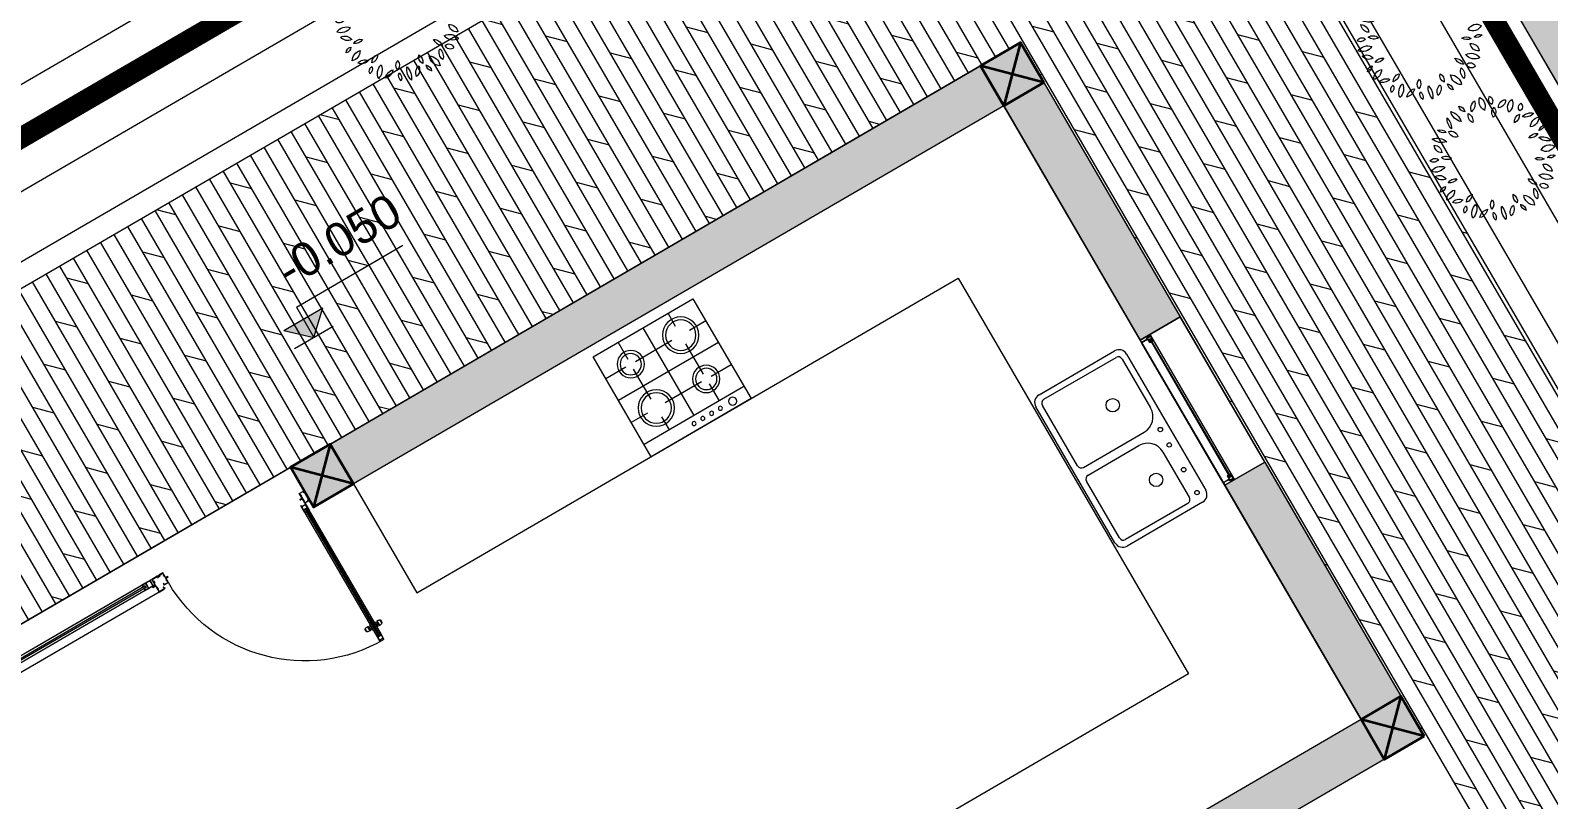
# Model space of a CAD drawing. Header units: millimetres. Extents: x 567980 to 569372, y 2065777 to 2066674.
# Drawn here: x 568724.86 to 568732.08, y 2066195.74 to 2066199.41 of the extents above; entities that cross this region are included whole.
import ezdxf
from ezdxf.enums import TextEntityAlignment as Align

# ---------------------------------------------------------------- set-up
doc = ezdxf.new("R2010")
doc.units = ezdxf.units.MM
doc.linetypes.add('CENTER', pattern=[3, 1.5, -0.5, 0.5, -0.5])
doc.linetypes.add('HIDDEN', pattern=[0.75, 0.5, -0.25])
for name, color, linetype, lineweight in [('A-COT VACH', 2, 'Continuous', 35), ('A-HATCH', 251, 'Continuous', 5), ('A-KY HIEU', 34, 'Continuous', 20), ('A-NET THAY', 125, 'Continuous', 18), ('A-TEXT', 7, 'Continuous', 18), ('boDnv', 54, 'Continuous', 25), ('E- RANH GIOI', 1, 'CENTER', 13), ('E- THAY', 9, 'Continuous', 20), ('E- Tuong', 4, 'Continuous', 13), ('E-Manh', 251, 'Continuous', 13), ('E-NoiThat', 32, 'Continuous', 9), ('i_Cay', 114, 'Continuous', 13), ('i_Hatch', 250, 'Continuous', 13), ('i_ThietBi', 32, 'Continuous', 13), ('LD-CUA', 146, 'Continuous', 13), ('LD-THAY', 9, 'Continuous', 13)]:
    doc.layers.add(name, color=color, linetype=linetype, lineweight=lineweight)
doc.layers.add('ChiaLo', color=128, linetype='CENTER')
doc.layers.add('loKBT', color=42, linetype='Continuous')
doc.styles.add('A1-arial', font='arial.ttf')

# ---------------------------------------------------------------- blocks, each defined once
blk = doc.blocks.new('NEN')
at = {"layer": 'ChiaLo', "ltscale": 5}
for points in [[(15.9744, -179.4124), (92.7842, -134.7247)], [(42.8704, -186.903), (22.7552, -152.3287)]]:
    blk.add_lwpolyline(points, dxfattribs=at)
at = {"layer": 'loKBT'}
for points in [[(22.7552, -152.3287), (13.3822, -157.7819), (10.761, -164.9982), (15.9744, -179.4124), (32.8128, -169.6158)], [(43.6172, -163.3298), (32.8128, -169.6158), (42.8704, -186.903), (53.6748, -180.617)], [(32.8128, -169.6158), (15.9744, -179.4124), (21.1878, -193.8265), (27.2101, -196.014), (42.8704, -186.903)]]:
    blk.add_lwpolyline(points, close=True, dxfattribs=at)
blk = doc.blocks.new('SAN VUON BT A-BT1')
at = {"layer": 'i_Hatch', "true_color": 0x46cb3a, "transparency": 33554687}
h = blk.add_hatch(dxfattribs=at)
h.set_pattern_fill('CROSS', color=95, scale=300, double=1)
h.set_pattern_definition([(0, (2832.47, -202892.13), (75, 75), [37.5, -112.5]), (90, (2851.22, -202910.88), (-75, 75), [37.5, -112.5])])
h.paths.add_polyline_path([(7163776.9, 841296.9), (7151496.9, 841296.9), (7151496.9, 841006.9), (7163486.9, 841006.9), (7163486.9, 821856.9), (7163776.9, 821856.9)])
h.paths.add_polyline_path([(7158157.3, 822152.4), (7151786.9, 822152.4), (7151786.9, 839436.9), (7151496.9, 839436.9), (7151496.9, 821856.9), (7151496.9, 821516.9), (7158157.3, 821516.9)])
at = {"layer": 'E- RANH GIOI', "ltscale": 0.1, "const_width": 100}
blk.add_lwpolyline([(7151386.9, 821436.9), (7163886.9, 821436.9), (7163886.9, 841436.9), (7151386.9, 841436.9)], close=True, dxfattribs=at)
at = {"layer": 'E-Manh'}
blk.add_line((7151496.9, 841326.9), (7151496.9, 821886.9), dxfattribs=at)
blk.add_lwpolyline([(7151496.9, 841326.9), (7151496.9, 821546.9), (7158267.3, 821546.9)], dxfattribs=at)
blk = doc.blocks.new('MBT1 BT1')
at = {"layer": 'E- RANH GIOI', "ltscale": 0.1, "const_width": 100}
blk.add_lwpolyline([(7075416.3, 1014867.5), (7087916.3, 1014867.5), (7087916.3, 1034867.5), (7075416.3, 1034867.5)], close=True, dxfattribs=at)
at = {"layer": 'E- THAY'}
blk.add_blockref('SAN VUON BT A-BT1', (-75970.5, 193430.5), dxfattribs=at)
blk = doc.blocks.new('mb-cay40')
at = {"color": 0, "linetype": 'ByBlock'}
for centre, radius, start, end in [((-427, 694), 54.1, 146.8151, 244.0193), ((-496, 675), 54.1, 326.8151, 64.0193), ((-300, 710), 100, 149.4737, 231.7586), ((-448, 683), 100, 329.4737, 51.7586), ((-231, 779), 98.1, 192.306, 259.6849), ((-344, 662), 98.1, 12.306, 79.6849), ((-136, 737), 62.9, 125.4093, 202.7101), ((-231, 764), 62.9, 305.4093, 22.7101), ((16, 684), 137, 133.8117, 194.3077), ((-211, 749), 137, 313.8117, 14.3077), ((113, 711), 137, 163.4642, 212.7906), ((-134, 676), 137, 343.4642, 32.7906), ((-542, 597), 98.1, 183.3189, 263.1904), ((-651, 494), 98.1, 3.3189, 83.1904), ((-554, 556), 69.9, 25.4537, 116.6852), ((-522, 648), 69.9, 205.4537, 296.6852), ((-390, 597), 66.9, 168.8066, 257.6391), ((-470, 545), 66.9, 348.8066, 77.6391), ((-148, 638), 79.7, 145.5248, 220.8327), ((-273, 631), 79.7, 325.5248, 40.8327), ((49, 562), 68.8, 103.8914, 198.9039), ((-33, 607), 68.8, 283.8914, 18.9039), ((138, 616), 80.6, 104.1004, 168.465), ((40, 710), 80.6, 284.1004, 348.465), ((230, 506), 141, 100.3005, 160.4476), ((72, 692), 141, 280.3005, 340.4476), ((260, 521), 76.9, 122.5817, 207.18), ((150, 551), 76.9, 302.5817, 27.18), ((-654, 503), 44.2, 163.4933, 274.4697), ((-693, 471), 44.2, 343.4933, 94.4697), ((213, 369), 79.6, 86.0282, 161.3698), ((143, 474), 79.6, 266.0282, 341.3698), ((300, 426), 53.5, 59.9815, 155.6676), ((278, 494), 53.5, 239.9815, 335.6676), ((-743, 226), 96, 30.9482, 110.5784), ((-695, 365), 96, 210.9482, 290.5784), ((-680, 301), 102, 69.7201, 135.6489), ((-718, 468), 102, 249.7201, 315.6489), ((-620, 357), 75.8, 22.5723, 98.3335), ((-561, 461), 75.8, 202.5723, 278.3335), ((320, 284), 110, 64.7353, 140.5781), ((282, 453), 110, 244.7353, 320.5781), ((359, 242), 79.1, 90.2529, 173.5221), ((280, 330), 79.1, 270.2529, 353.5221), ((-767, 152), 75.6, 44.2576, 108.5927), ((-736, 277), 75.6, 224.2576, 288.5927), ((-787, 176), 111, 280.8762, 345.4479), ((-659, 40), 111, 100.8762, 165.4479), ((-638, 119), 83.9, 60.5095, 129.292), ((-649, 257), 83.9, 240.5095, 309.292), ((243, 141), 78, 58.8748, 131.2135), ((232, 267), 78, 238.8748, 311.2135), ((344, 142), 53.6, 28.1981, 112.1918), ((371, 217), 53.6, 208.1981, 292.1918), ((-690, -39), 87.4, 54.9745, 151.3792), ((-716, 74), 87.4, 234.9745, 331.3792), ((159, -75), 77.3, 28.8072, 103.9199), ((208, 37), 77.3, 208.8072, 283.9199), ((314, -59), 90.4, 71.3712, 141.7535), ((272, 83), 90.4, 251.3712, 321.7535), ((293, 25), 97.6, 29.1952, 106.7189), ((350, 166), 97.6, 209.1952, 286.7189), ((-675, -123), 70, 71.8192, 140.0818), ((-707, -12), 70, 251.8192, 320.0818), ((-557, -163), 78, 113.4753, 203.456), ((-660, -123), 78, 293.4753, 23.456), ((-617, 21), 75, 267.1724, 337.2365), ((-551, -83), 75, 87.1724, 157.2365), ((-342, -221), 95.9, 122.8873, 186.7253), ((-489, -152), 95.9, 302.8873, 6.7253), ((-19, -211), 70.3, 353.65, 74.6514), ((70, -151), 70.3, 173.65, 254.6514), ((133, -213), 116, 6.5487, 76.8911), ((275, -87), 116, 186.5487, 256.8911), ((243, -118), 50.7, 359.2557, 87.6287), ((296, -68), 50.7, 179.2557, 267.6287), ((-605, -147), 107, 271.6328, 352.0268), ((-496, -269), 107, 91.6328, 172.0268), ((-473, -294), 49.3, 76.5419, 193.4774), ((-509, -257), 49.3, 256.5419, 13.4774), ((-314, -281), 91.1, 159.117, 230.3606), ((-457, -318), 91.1, 339.117, 50.3606), ((-220, -348), 109, 122.117, 201.7275), ((-379, -297), 109, 302.117, 21.7275), ((-133, -236), 75.4, 148.7877, 221.5977), ((-253, -247), 75.4, 328.7877, 41.5977), ((-160, -372), 84.6, 5.3196, 80.419), ((-61, -281), 84.6, 185.3196, 260.419), ((100, -278), 148, 165.2071, 218.3217), ((-159, -332), 148, 345.2071, 38.3217), ((110, -276), 64.3, 156.7754, 231.288), ((11, -301), 64.3, 336.7754, 51.288), ((113, -290), 96.7, 38.6962, 106.2415), ((162, -137), 96.7, 218.6962, 286.2415), ((-170, -364), 62.5, 129.7475, 206.0709), ((-267, -343), 62.5, 309.7475, 26.0709)]:
    blk.add_arc(centre, radius, start, end, dxfattribs=at)
blk = doc.blocks.new('cotxaytho')
at = {"layer": 'A-KY HIEU'}
h = blk.add_hatch(color=256, dxfattribs=at)
h.paths.add_polyline_path([(200, 188), (0, 188), (0, 0)])
h.paths.add_polyline_path([(0, 188), (-200, 188), (0, 0)])
for p, q in [((0, 312), (0, 0)), ((0, 312), (1100, 312)), ((-200, 188), (0, 0)), ((-200, 188), (200, 188)), ((0, 0), (200, 188)), ((-200, 0), (200, 0))]:
    blk.add_line(p, q, dxfattribs=at)
at = {"color": 6, "style": 'A1-arial'}
blk.add_attdef('-0.050', (35, 402), '', height=250, dxfattribs=at)
blk = doc.blocks.new('A$C395E768C')
at = {"layer": 'i_ThietBi'}
for p, q in [((-125, -65.8), (-125, 0)), ((0, -438.6), (0, 0)), ((125, -85.5), (125, 0)), ((-168.9, -109.6), (-250, -109.6)), ((100.9, -109.6), (-81.1, -109.6)), ((149.1, -109.6), (250, -109.6)), ((-125, -304.8), (-125, -153.5)), ((125, -285.1), (125, -133.8)), ((-250, -219.3), (250, -219.3)), ((-149.1, -328.9), (-250, -328.9)), ((-125, -353.1), (-125, -438.6)), ((-100.9, -328.9), (81.1, -328.9)), ((125, -372.8), (125, -438.6)), ((168.9, -328.9), (250, -328.9)), ((-250, -438.6), (250, -438.6))]:
    blk.add_line(p, q, dxfattribs=at)
blk.add_lwpolyline([(250, -500), (250, 0), (-250, 0), (-250, -500)], close=True, dxfattribs=at)
for centre, radius in [((-125, -109.6), 78.9), ((-125, -109.6), 65.8), ((125, -109.6), 59.2), ((125, -109.6), 46.1), ((125, -328.9), 78.9), ((-125, -328.9), 59.2), ((-125, -328.9), 46.1), ((125, -328.9), 65.8), ((-175.4, -469.3), 17.5), ((-114, -469.3), 8.77), ((-70.2, -469.3), 8.77), ((-26.3, -469.3), 8.77), ((17.5, -469.3), 8.77)]:
    blk.add_circle(centre, radius, dxfattribs=at)
blk = doc.blocks.new('DOUBLE-SINK1000')
for p, q in [((-449.2, 0), (449.2, 0)), ((-500, -549.2), (-500, -50.8)), ((-463.4875, -538.0875), (-463.4875, -61.9125)), ((-438.0875, -36.5125), (-115.0375, -36.5125)), ((500, -50.8), (500, -549.2)), ((-13.4375, -538.0875), (-13.4375, -138.1125)), ((438.0875, -101.6), (138.9625, -101.6)), ((463.4875, -127), (463.4875, -538.0875)), ((37.3625, -538.0875), (37.3625, -203.2)), ((449.2, -600), (-449.2, -600)), ((-38.8375, -563.4875), (-438.0875, -563.4875)), ((438.0875, -563.4875), (62.7625, -563.4875))]:
    blk.add_line(p, q)
at = {"color": 44}
for centre, radius in [((19.9, -50.8), 12.7), ((121.5, -50.8), 12.7), ((284.9, -50.8), 12.7), ((436.5, -50.8), 12.7), ((-236.875, -215.9), 38.1), ((256.325, -215.9), 38.1)]:
    blk.add_circle(centre, radius, dxfattribs=at)
for centre, radius, start, end in [((-449.2, -50.8), 50.8, 90, 180), ((449.2, -50.8), 50.8, 0, 90), ((-438.0875, -61.9125), 25.4, 90, 180), ((-115.0375, -138.1125), 101.6, 0, 90), ((138.9625, -203.2), 101.6, 90, 180), ((438.0875, -127), 25.4, 0, 90), ((-449.2, -549.2), 50.8, 180, 270), ((-438.0875, -538.0875), 25.4, 180, 270), ((-38.8375, -538.0875), 25.4, 270, 0), ((62.7625, -538.0875), 25.4, 180, 270), ((438.0875, -538.0875), 25.4, 270, 0), ((449.2, -549.2), 50.8, 270, 0)]:
    blk.add_arc(centre, radius, start, end)
blk = doc.blocks.new('kkkk')
h = blk.add_hatch(color=250)
edge = h.paths.add_edge_path()
edge.add_line((333058.8, 105336.6), (333060.3, 105336.6))
edge.add_line((333060.3, 105336.6), (333060.3, 105341.6))
edge.add_line((333060.3, 105341.6), (333061.8, 105341.6))
edge.add_line((333061.8, 105341.6), (333061.8, 105371.6))
edge.add_line((333061.8, 105371.6), (333027.5, 105371.6))
edge.add_line((333027.5, 105371.6), (333027.5, 105386.6))
edge.add_line((333027.5, 105386.6), (333022.2, 105386.6))
edge.add_line((333022.2, 105386.6), (333022.2, 105383.6))
edge.add_line((333022.2, 105383.6), (333023.7, 105383.6))
edge.add_line((333023.7, 105383.6), (333023.7, 105385.1))
edge.add_line((333023.7, 105385.1), (333026, 105385.1))
edge.add_line((333026, 105385.1), (333026, 105378.1))
edge.add_line((333026, 105378.1), (333023.7, 105378.1))
edge.add_line((333023.7, 105378.1), (333023.7, 105379.6))
edge.add_line((333023.7, 105379.6), (333022.2, 105379.6))
edge.add_line((333022.2, 105379.6), (333022.2, 105376.6))
edge.add_line((333022.2, 105376.6), (333026, 105376.6))
edge.add_line((333026, 105376.6), (333026, 105371.6))
edge.add_line((333026, 105371.6), (332991.8, 105371.6))
edge.add_line((332991.8, 105371.6), (332991.8, 105341.6))
edge.add_line((332991.8, 105341.6), (332993.3, 105341.6))
edge.add_line((332993.3, 105341.6), (332993.3, 105336.6))
edge.add_line((332993.3, 105336.6), (332994.8, 105336.6))
edge.add_line((332994.8, 105336.6), (332994.8, 105341.6))
edge.add_line((332994.8, 105341.6), (333002.3, 105341.6))
edge.add_line((333002.3, 105341.6), (333002.3, 105343.1))
edge.add_line((333002.3, 105343.1), (332993.3, 105343.1))
edge.add_line((332993.3, 105343.1), (332993.3, 105370.1))
edge.add_line((332993.3, 105370.1), (333006.9, 105370.1))
edge.add_arc((333010, 105367.6), 3.97, 141.52264, 210)
edge.add_line((333006.6, 105365.7), (333007.9, 105366.4))
edge.add_arc((333010, 105367.6), 2.47, -390, -150, ccw=False)
edge.add_line((333012.1, 105366.4), (333013.4, 105365.7))
edge.add_arc((333010, 105367.6), 3.97, -30, 38.47736)
edge.add_line((333013.1, 105370.1), (333040.4, 105370.1))
edge.add_arc((333043.5, 105367.6), 3.97, 141.52264, 210)
edge.add_line((333040.1, 105365.7), (333041.4, 105366.4))
edge.add_arc((333043.5, 105367.6), 2.47, -390, -150, ccw=False)
edge.add_line((333045.6, 105366.4), (333046.9, 105365.7))
edge.add_arc((333043.5, 105367.6), 3.97, -30, 38.47736)
edge.add_line((333046.6, 105370.1), (333060.3, 105370.1))
edge.add_line((333060.3, 105370.1), (333060.3, 105343.1))
edge.add_line((333060.3, 105343.1), (333051.3, 105343.1))
edge.add_line((333051.3, 105343.1), (333051.3, 105341.6))
edge.add_line((333051.3, 105341.6), (333058.8, 105341.6))
edge.add_line((333058.8, 105341.6), (333058.8, 105336.6))
blk.add_lwpolyline([(333026, 105378.1), (333026, 105385.1), (333023.7, 105385.1), (333023.7, 105383.6), (333022.2, 105383.6), (333022.2, 105386.6), (333027.5, 105386.6), (333027.5, 105371.6), (333061.8, 105371.6), (333061.8, 105341.6), (333060.3, 105341.6), (333060.3, 105336.6), (333058.8, 105336.6), (333058.8, 105341.6), (333051.3, 105341.6), (333051.3, 105343.1), (333060.3, 105343.1), (333060.3, 105370.1), (333046.6, 105370.1, -0.30801), (333046.9, 105365.7), (333045.6, 105366.4, 1.732051), (333041.4, 105366.4), (333040.1, 105365.7, -0.30801), (333040.4, 105370.1), (333013.1, 105370.1, -0.30801), (333013.4, 105365.7), (333012.1, 105366.4, 1.732051), (333007.9, 105366.4), (333006.6, 105365.7, -0.30801), (333006.9, 105370.1), (332993.3, 105370.1), (332993.3, 105343.1), (333002.3, 105343.1), (333002.3, 105341.6), (332994.8, 105341.6), (332994.8, 105336.6), (332993.3, 105336.6), (332993.3, 105341.6), (332991.8, 105341.6), (332991.8, 105371.6), (333026, 105371.6), (333026, 105376.6), (333022.2, 105376.6), (333022.2, 105379.6), (333023.7, 105379.6), (333023.7, 105378.1)], format="xyb", close=True)
blk = doc.blocks.new('ccccc')
h = blk.add_hatch(color=250)
h.paths.add_polyline_path([(333034.3, 105325.3), (333084.3, 105325.3), (333084.3, 105326.8), (333077.7, 105326.8), (333077.7, 105353.8), (333084.3, 105353.8), (333084.3, 105355.3), (333034.3, 105355.3), (333034.3, 105346.7), (333035.8, 105346.7), (333035.8, 105353.8), (333052.1, 105353.8), (333052.1, 105326.8), (333035.8, 105326.8), (333035.8, 105333.9), (333034.3, 105333.9)])
h.paths.add_polyline_path([(333053.6, 105326.8), (333053.6, 105353.8), (333076.2, 105353.8), (333076.2, 105326.8)], flags=16)
for p, q in [((333034.3, 105346.7), (333035.8, 105346.7)), ((333052.1, 105353.8), (333052.1, 105326.8)), ((333053.6, 105353.8), (333053.6, 105326.8)), ((333076.2, 105353.8), (333076.2, 105326.8)), ((333077.7, 105353.8), (333077.7, 105326.8)), ((333084.3, 105355.3), (333084.3, 105353.8)), ((333034.3, 105333.9), (333035.8, 105333.9)), ((333084.3, 105326.8), (333084.3, 105325.3))]:
    blk.add_line(p, q)
for points in [[(333084.3, 105355.3), (333034.3, 105355.3), (333034.3, 105346.7)], [(333052.1, 105353.8), (333035.8, 105353.8), (333035.8, 105346.7)], [(333076.2, 105353.8), (333053.6, 105353.8)], [(333084.3, 105353.8), (333077.7, 105353.8)], [(333034.3, 105333.9), (333034.3, 105325.3), (333084.3, 105325.3)], [(333035.8, 105333.9), (333035.8, 105326.8), (333052.1, 105326.8)], [(333053.6, 105326.8), (333076.2, 105326.8)], [(333077.7, 105326.8), (333084.3, 105326.8)]]:
    blk.add_lwpolyline(points)
blk = doc.blocks.new('dasdsd')
at = {"linetype": 'HIDDEN', "ltscale": 0.05}
for p, q in [((-9.6, -15.9), (-9.6, 0)), ((9.6, 0), (-9.6, 0)), ((9.6, -15.9), (9.6, 0)), ((-16.3, -18.9), (-107.9, -23.1)), ((-10.5, -16.1), (-15.5, -18.7)), ((9.6, -15.9), (-9.6, -15.9))]:
    blk.add_line(p, q, dxfattribs=at)
for centre, radius, start, end in [((-106.3, -28.1), 5.22, 108.24331, 251.75669), ((-41, 286.6), 326.6, 258.17519, 278.89962), ((-16.3, -17), 1.95, 270, 297.19267), ((-9.6, -17.9), 1.95, 90, 117.19267), ((9.6, -26), 10.1, 270, 90)]:
    blk.add_arc(centre, radius, start, end, dxfattribs=at)
blk = doc.blocks.new('fffsf')
h = blk.add_hatch(color=250)
h.paths.add_polyline_path([(333183.8, 105395.8), (333133.8, 105395.8), (333133.8, 105394.3), (333140.5, 105394.3), (333140.5, 105367.3), (333133.8, 105367.3), (333133.8, 105364.3), (333118.8, 105364.3), (333118.8, 105361.3), (333135.3, 105361.3), (333135.3, 105365.8), (333183.8, 105365.8), (333183.8, 105374.4), (333182.3, 105374.4), (333182.3, 105367.3), (333166, 105367.3), (333166, 105394.3), (333182.3, 105394.3), (333182.3, 105387.2), (333183.8, 105387.2)])
h.paths.add_polyline_path([(333164.5, 105394.3), (333164.5, 105367.3), (333142, 105367.3), (333142, 105394.3)], flags=16)
for p, q in [((333133.8, 105395.8), (333133.8, 105394.3)), ((333140.5, 105394.3), (333140.5, 105367.3)), ((333142, 105394.3), (333142, 105367.3)), ((333164.5, 105394.3), (333164.5, 105367.3)), ((333166, 105394.3), (333166, 105367.3)), ((333183.8, 105387.2), (333182.3, 105387.2)), ((333183.8, 105374.4), (333182.3, 105374.4))]:
    blk.add_line(p, q)
for points in [[(333183.8, 105374.4), (333183.8, 105365.8), (333135.3, 105365.8), (333135.3, 105361.3), (333118.8, 105361.3)], [(333133.8, 105367.3), (333133.8, 105364.3), (333118.8, 105364.3), (333118.8, 105361.3)], [(333133.8, 105395.8), (333183.8, 105395.8), (333183.8, 105387.2)], [(333133.8, 105394.3), (333140.5, 105394.3)], [(333140.5, 105367.3), (333133.8, 105367.3)], [(333142, 105394.3), (333164.5, 105394.3)], [(333164.5, 105367.3), (333142, 105367.3)], [(333166, 105394.3), (333182.3, 105394.3), (333182.3, 105387.2)], [(333182.3, 105374.4), (333182.3, 105367.3), (333166, 105367.3)]]:
    blk.add_lwpolyline(points)
blk = doc.blocks.new('*U471')
for points in [[(88.4, 82.2), (88.4, 80.6), (77.2, 80.6), (77.2, 69.4), (88.4, 69.4), (88.4, 67.8, 0.240391), (91.1, 72), (80.2, 72), (80.2, 78), (91.1, 78, 0.240391)], [(922.1, 82.2), (922.1, 80.6), (933.3, 80.6), (933.3, 69.4), (922.1, 69.4), (922.1, 67.8, -0.240391), (919.4, 72), (930.3, 72), (930.3, 78), (919.4, 78, -0.240391)], [(1027.9, 82.2), (1027.9, 80.6), (1016.7, 80.6), (1016.7, 69.4), (1027.9, 69.4), (1027.9, 67.8, 0.240391), (1030.6, 72), (1019.7, 72), (1019.7, 78), (1030.6, 78, 0.240391)]]:
    blk.add_hatch(color=250).paths.add_polyline_path(points)
for p, q in [((972.5, 90), (44.5, 90)), ((972.5, 90), (88, 90)), ((977.5, 90), (1862, 90)), ((35, 20), (1915, 20)), ((88, 60), (972.5, 60)), ((1862, 60), (977.5, 60))]:
    blk.add_line(p, q)
for points in [[(88.4, 82.2), (88.4, 80.6), (77.2, 80.6), (77.2, 69.4), (88.4, 69.4), (88.4, 67.8, 0.240391), (91.1, 72), (80.2, 72), (80.2, 78), (91.1, 78, 0.240391)], [(922.1, 82.2), (922.1, 80.6), (933.3, 80.6), (933.3, 69.4), (922.1, 69.4), (922.1, 67.8, -0.240391), (919.4, 72), (930.3, 72), (930.3, 78), (919.4, 78, -0.240391)], [(1027.9, 82.2), (1027.9, 80.6), (1016.7, 80.6), (1016.7, 69.4), (1027.9, 69.4), (1027.9, 67.8, 0.240391), (1030.6, 72), (1019.7, 72), (1019.7, 78), (1030.6, 78, 0.240391)]]:
    blk.add_lwpolyline(points, format="xyb", close=True)
for points in [[(930.3, 72), (80.2, 72), (80.2, 78), (930.3, 78)], [(1019.7, 72), (1869.8, 72), (1869.8, 78), (1019.7, 78)]]:
    blk.add_lwpolyline(points, close=True)
at = {"rotation": 270}
blk.add_blockref('kkkk', (-105336.6, 333081.8), dxfattribs=at)
at = {"xscale": -1}
for name, p, rotation in [('ccccc', (333122.3, -105265.3), 359.9999999999902), ('fffsf', (-332156.3, 105455.8), 180.0000000001608), ('kkkk', (107286.6, 333081.8), 90)]:
    blk.add_blockref(name, p, dxfattribs=dict(at, rotation=rotation))
for p in [(-332111.8, -105265.3), (-331172.3, -105265.3)]:
    blk.add_blockref('ccccc', p)
at = {"xscale": -0.8000000000000002, "yscale": 0.8, "zscale": 0.8}
blk.add_blockref('dasdsd', (1002.5, 60), dxfattribs=at)
blk = doc.blocks.new('khoatron')
for p, q in [((0, 0), (0, -5)), ((50, 0), (50, -5)), ((50, -5), (0, -5)), ((5, -26), (45, -26)), ((11, -50), (39, -50)), ((13, -18), (37, -18)), ((15, -5), (15, -18)), ((15, -53), (35, -53)), ((35, -5), (35, -18))]:
    blk.add_line(p, q)
for centre, radius, start, end in [((13, -26), 8, 90, 181.2265), ((62, -25), 56.7, 181.2265, 206.0712), ((15, -48), 5, 202.1175, 270), ((35, -48), 5, 270, 337.8825), ((37, -26), 8, 358.7735, 90), ((-12, -25), 56.7, 333.9288, 358.7735)]:
    blk.add_arc(centre, radius, start, end)
blk = doc.blocks.new('*U516')
for points in [[(42.8, -33.4), (44.4, -33.4), (44.4, -22.2), (55.6, -22.2), (55.6, -33.4), (57.2, -33.4, -0.240391), (53, -36.1), (53, -25.2), (47, -25.2), (47, -36.1, -0.240391)], [(42.8, -928.3), (44.4, -928.3), (44.4, -939.5), (55.6, -939.5), (55.6, -928.3), (57.2, -928.3, 0.240391), (53, -925.5), (53, -936.5), (47, -936.5), (47, -925.5, 0.240391)]]:
    blk.add_hatch(color=250).paths.add_polyline_path(points)
for p, q in [((35, -928.7), (35, 10.5)), ((35, -921.7), (35, -33)), ((65, -33), (65, -928.7))]:
    blk.add_line(p, q)
for points in [[(42.8, -33.4), (44.4, -33.4), (44.4, -22.2), (55.6, -22.2), (55.6, -33.4), (57.2, -33.4, -0.240391), (53, -36.1), (53, -25.2), (47, -25.2), (47, -36.1, -0.240391)], [(42.8, -928.3), (44.4, -928.3), (44.4, -939.5), (55.6, -939.5), (55.6, -928.3), (57.2, -928.3, 0.240391), (53, -925.5), (53, -936.5), (47, -936.5), (47, -925.5, 0.240391)]]:
    blk.add_lwpolyline(points, format="xyb", close=True)
blk.add_lwpolyline([(53, -936.5), (53, -25.2), (47, -25.2), (47, -936.5)], close=True)
blk.add_arc((35, 20), 1001.7, 270.10392, 0)
at = {"xscale": -1}
for name, p, rotation in [('kkkk', (-105336.6, -332971.8), 270), ('ccccc', (105390.3, 332105.6), 89.99999999993629)]:
    blk.add_blockref(name, p, dxfattribs=dict(at, rotation=rotation))
for name, p, rotation in [('ccccc', (105390.3, -333067.3), 89.99999999993624), ('kkkk', (106408.3, -332971.8), 90)]:
    blk.add_blockref(name, p, dxfattribs=dict(rotation=rotation))
at = {"yscale": 0.8, "zscale": 0.8}
for p, xscale, rotation in [((35, -893.7), -0.8, 269.9999999999363), ((65, -893.7), 0.8, 89.99999999993624)]:
    blk.add_blockref('khoatron', p, dxfattribs=dict(at, xscale=xscale, rotation=rotation))
blk = doc.blocks.new('COT220')
at = {"layer": 'i_Hatch'}
h = blk.add_hatch(color=256, dxfattribs=at)
h.dxf.hatch_style = 1
h.paths.add_polyline_path([(-124343785.7, 101818213.4), (-124343565.7, 101818213.4), (-124343565.7, 101818433.4), (-124343785.7, 101818433.4)])
at = {"layer": 'A-COT VACH'}
for p, q in [((-124343785.7, 101818433.4), (-124343565.7, 101818213.4)), ((-124343785.7, 101818213.4), (-124343565.7, 101818433.4))]:
    blk.add_line(p, q, dxfattribs=at)
blk.add_lwpolyline([(-124343785.7, 101818213.4), (-124343565.7, 101818213.4), (-124343565.7, 101818433.4), (-124343785.7, 101818433.4)], close=True, dxfattribs=at)
blk = doc.blocks.new('LUOICOTA-BT5')
at = {"layer": 'E- Tuong'}
for p in [(131373281.7, -101030634.3), (131377081.7, -101030634.3), (131373281.7, -101034234.4)]:
    blk.add_blockref('COT220', p, dxfattribs=at)
blk = doc.blocks.new('SFFSF')
h = blk.add_hatch(color=250)
h.paths.add_polyline_path([(339646.8, 104917.2), (339646.8, 104891.8), (339678.5, 104891.8), (339678.5, 104898.5), (339675.3, 104898.5, 1), (339675.3, 104897.3), (339677.3, 104897.3), (339677.3, 104893), (339663.4, 104893), (339663.4, 104916), (339677.3, 104916), (339677.3, 104911.7), (339675.3, 104911.7, 1), (339675.3, 104910.5), (339678.5, 104910.5), (339678.5, 104917.2)])
h.paths.add_polyline_path([(339648, 104916), (339662.2, 104916), (339662.2, 104893), (339648, 104893)], flags=16)
blk.add_lwpolyline([(339663.4, 104893), (339663.4, 104916), (339677.3, 104916), (339677.3, 104911.7), (339675.3, 104911.7, 1), (339675.3, 104910.5), (339678.5, 104910.5), (339678.5, 104917.2), (339646.8, 104917.2), (339646.8, 104891.8), (339678.5, 104891.8), (339678.5, 104898.5), (339675.3, 104898.5, 1), (339675.3, 104897.3), (339677.3, 104897.3), (339677.3, 104893)], format="xyb", close=True)
blk.add_lwpolyline([(339662.2, 104893), (339662.2, 104916), (339648, 104916), (339648, 104893)], close=True)
blk = doc.blocks.new('DDDDA')
blk.add_hatch(color=250).paths.add_polyline_path([(339343.8, 104970.9), (339343.8, 104969.3), (339332.6, 104969.3), (339332.6, 104958.1), (339343.8, 104958.1), (339343.8, 104956.6, 0.240391), (339346.5, 104960.7), (339335.6, 104960.7), (339335.6, 104966.7), (339346.5, 104966.7, 0.240391)])
blk.add_lwpolyline([(339343.8, 104970.9), (339343.8, 104969.3), (339332.6, 104969.3), (339332.6, 104958.1), (339343.8, 104958.1), (339343.8, 104956.6, 0.240391), (339346.5, 104960.7), (339335.6, 104960.7), (339335.6, 104966.7), (339346.5, 104966.7, 0.240391)], format="xyb", close=True)
blk = doc.blocks.new('*U496')
for points in [[(22.1, 21.5), (0, 21.5), (0, 27.7), (1.2, 27.7), (1.2, 22.7), (17.8, 22.7), (17.8, 63.1), (8.9, 63.1), (8.9, 71.6), (5.1, 74.3), (5.1, 83.1), (8.9, 85.8), (8.9, 93.1), (1.2, 93.1), (1.2, 89.3), (0, 89.3), (0, 94.3), (10.1, 94.3), (10.1, 93.1), (10.1, 91.1), (10.1, 82.5), (8.9, 82.5), (8.9, 84.3), (6.3, 82.5), (6.3, 74.9), (8.9, 73.1), (8.9, 74.9), (10.1, 74.9), (10.1, 64.3), (19, 64.3), (19, 22.7), (22.1, 22.7)], [(1044.6, 21.5), (1066.7, 21.5), (1066.7, 27.7), (1065.5, 27.7), (1065.5, 22.7), (1048.9, 22.7), (1048.9, 63.1), (1057.8, 63.1), (1057.8, 71.6), (1061.6, 74.3), (1061.6, 83.1), (1057.8, 85.8), (1057.8, 93.1), (1065.5, 93.1), (1065.5, 89.3), (1066.7, 89.3), (1066.7, 94.3), (1056.6, 94.3), (1056.6, 93.1), (1056.6, 91.1), (1056.6, 82.5), (1057.8, 82.5), (1057.8, 84.3), (1060.4, 82.5), (1060.4, 74.9), (1057.8, 73.1), (1057.8, 74.9), (1056.6, 74.9), (1056.6, 64.3), (1047.7, 64.3), (1047.7, 22.7), (1044.6, 22.7)]]:
    blk.add_hatch(color=250).paths.add_polyline_path(points)
for p, q in [((10.1, 94.3), (1056.6, 94.3)), ((22.1, 21.5), (1044.6, 21.5))]:
    blk.add_line(p, q)
for points in [[(8.9, 93.1), (8.9, 85.8), (5.1, 83.1), (5.1, 74.3), (8.9, 71.6), (8.9, 63.1), (17.8, 63.1), (17.8, 22.7), (1.2, 22.7), (1.2, 27.7), (0, 27.7), (0, 21.5), (22.1, 21.5), (22.1, 22.7), (19, 22.7), (19, 64.3), (10.1, 64.3), (10.1, 74.9), (8.9, 74.9), (8.9, 73.1), (6.3, 74.9), (6.3, 82.5), (8.9, 84.3), (8.9, 82.5), (10.1, 82.5), (10.1, 93.1), (10.1, 93.1), (10.1, 94.3), (0, 94.3), (0, 89.3), (1.2, 89.3), (1.2, 93.1), (8.9, 93.1)], [(1057.8, 93.1), (1057.8, 85.8), (1061.6, 83.1), (1061.6, 74.3), (1057.8, 71.6), (1057.8, 63.1), (1048.9, 63.1), (1048.9, 22.7), (1065.5, 22.7), (1065.5, 27.7), (1066.7, 27.7), (1066.7, 21.5), (1044.6, 21.5), (1044.6, 22.7), (1047.7, 22.7), (1047.7, 64.3), (1056.6, 64.3), (1056.6, 74.9), (1057.8, 74.9), (1057.8, 73.1), (1060.4, 74.9), (1060.4, 82.5), (1057.8, 84.3), (1057.8, 82.5), (1056.6, 82.5), (1056.6, 93.1), (1056.6, 93.1), (1056.6, 94.3), (1066.7, 94.3), (1066.7, 89.3), (1065.5, 89.3), (1065.5, 93.1), (1057.8, 93.1)]]:
    blk.add_lwpolyline(points)
blk.add_lwpolyline([(1030.7, 75.7), (36, 75.7), (36, 81.7), (1030.7, 81.7)], close=True)
at = {"xscale": -1, "rotation": 180}
blk.add_blockref('SFFSF', (-339634.7, 104983.2), dxfattribs=at)
blk.add_blockref('DDDDA', (-339299.6, -104885))
at = {"xscale": -1}
blk.add_blockref('DDDDA', (340366.2, -104885), dxfattribs=at)
at = {"rotation": 180}
blk.add_blockref('SFFSF', (340701.3, 104983.2), dxfattribs=at)
blk = doc.blocks.new('TANG 1 A-BT5')
at = {"layer": 'A-HATCH'}
h = blk.add_hatch(color=256, dxfattribs=at)
h.dxf.hatch_style = 1
h.paths.add_polyline_path([(7035160.2, 707145), (7038960.2, 707145), (7038960.2, 706925), (7035380.2, 706925), (7035380.2, 705635), (7035160.2, 705635)])
h.paths.add_polyline_path([(7041933.9, 707145), (7043880.2, 707145), (7043880.2, 706035.1), (7043660.2, 706035.1), (7043660.2, 706925), (7041933.9, 706925)])
h.paths.add_polyline_path([(7041860.2, 703545), (7043660.2, 703545), (7043660.2, 704434.9), (7043880.2, 704434.9), (7043880.2, 703325), (7042080.2, 703325), (7042080.2, 702525), (7041860.2, 702525)])
h.paths.add_polyline_path([(7035160.2, 704835), (7035380.2, 704835), (7035380.2, 703544.9), (7038960.2, 703544.9), (7038960.2, 703325), (7036100.2, 703325), (7036100.2, 702325), (7035880.2, 702325), (7035880.2, 703325), (7035160.2, 703325)])
h.paths.add_polyline_path([(7035880.2, 700525), (7036100.2, 700525), (7036100.2, 699525), (7038960.2, 699525), (7038960.2, 699415), (7037680.2, 699415), (7037680.2, 699305), (7037570.2, 699305), (7037570.2, 699415), (7035380.2, 699415), (7035380.2, 699158.9), (7035160.2, 699158.9), (7035160.2, 699525), (7035880.2, 699525)])
h.paths.add_polyline_path([(7035160.2, 698358.9), (7035380.2, 698358.9), (7035380.2, 698215), (7037570.2, 698215), (7037570.2, 698505), (7037680.2, 698505), (7037680.2, 698215), (7038050.2, 698215), (7038050.2, 698105), (7035980.2, 698105), (7035980.2, 697955), (7035380.2, 697955), (7035380.2, 697558.9), (7035160.2, 697558.9)])
h.paths.add_polyline_path([(7035380.2, 698010), (7035925.2, 698010), (7035925.2, 698105), (7035380.2, 698105)], flags=16)
h.paths.add_polyline_path([(7035160.2, 696758.9), (7035380.2, 696758.9), (7035380.2, 693915.2), (7035160.2, 693915.2)])
h.paths.add_polyline_path([(7035160.2, 693115.2), (7035380.2, 693115.2), (7035380.2, 692535), (7035800.2, 692535), (7035800.2, 692315), (7035160.2, 692315)])
h.paths.add_polyline_path([(7038540.2, 692535), (7038960.2, 692535), (7038960.2, 698105), (7038850.2, 698105), (7038850.2, 698215), (7039070.2, 698215), (7039070.2, 692535), (7039630.4, 692535), (7039630.4, 692315), (7038540.2, 692315)])
h.paths.add_polyline_path([(7040830.4, 692535), (7041401.3, 692535), (7041924.1, 692968.5), (7042064.6, 692799.2), (7041480.6, 692315), (7040830.4, 692315)])
h.paths.add_polyline_path([(7043660.2, 694408.1), (7043660.2, 694865.2), (7043880.2, 694865.2), (7043880.2, 694304.7), (7043296.2, 693820.5), (7043155.8, 693989.8)])
h.paths.add_polyline_path([(7043660.2, 697996.2), (7043880.2, 697996.2), (7043880.2, 695665.2), (7043660.2, 695665.2)])
h.paths.add_polyline_path([(7041860.2, 700325), (7042080.2, 700325), (7042080.2, 699525), (7043880.2, 699525), (7043880.2, 698796.2), (7043660.2, 698796.2), (7043660.2, 699305), (7041860.2, 699305)])
h.paths.add_polyline_path([(7043537.7, 703325), (7043880.2, 703325), (7043880.2, 703744.9), (7044100.1, 703744.9), (7044100.1, 703104.9), (7043537.7, 703104.9)])
h.paths.add_polyline_path([(7043880.2, 699525), (7043537.7, 699525), (7043537.7, 699744.9), (7044100.6, 699744.9), (7044100.6, 699104.9), (7043880.2, 699104.9)])
at = {"layer": 'A-NET THAY'}
for p, q in [((7043880.2, 707145), (7035160.2, 707145)), ((7035160.2, 707145), (7035160.2, 703325))]:
    blk.add_line(p, q, dxfattribs=at)
at = {"layer": 'E- THAY'}
blk.add_lwpolyline([(7035160.1, 705635), (7035380.1, 705635), (7035380.2, 704835), (7035160.2, 704835)], close=True, dxfattribs=at)
at = {"layer": 'E- Tuong'}
for p, q in [((7035160.2, 707145), (7038960.2, 707145)), ((7035160.2, 707145), (7035160.2, 705635)), ((7038960.2, 707145), (7038960.2, 706925)), ((7035380.2, 706925), (7038960.2, 706925)), ((7035380.2, 706925), (7035380.2, 705635)), ((7035380.1, 705635), (7035160.1, 705635)), ((7035380.2, 705635), (7035160.2, 705635)), ((7035380.2, 704835), (7035160.2, 704835)), ((7035160.2, 704835), (7035380.2, 704835)), ((7035160.2, 704835), (7035160.2, 703325)), ((7035380.2, 704835), (7035380.2, 703545)), ((7035380.2, 703544.9), (7038960.2, 703544.9)), ((7035160.2, 703325), (7035880.2, 703325))]:
    blk.add_line(p, q, dxfattribs=at)
at = {"layer": 'E-NoiThat'}
for p, q in [((7035380.2, 703545), (7035380.2, 706925)), ((7035380.2, 706925), (7038960.2, 706925)), ((7038960.2, 706925), (7038960.2, 706325)), ((7035980.2, 706325), (7035980.2, 704144.9)), ((7038960.2, 706325), (7035980.2, 706325)), ((7035980.2, 704144.9), (7038060.2, 704144.9)), ((7035380.2, 703544.9), (7038060.2, 703544.9))]:
    blk.add_line(p, q, dxfattribs=at)
at = {"layer": 'LD-THAY'}
blk.add_line((7038960.2, 707145), (7041933.9, 707145), dxfattribs=at)
at = {"layer": 'i_Hatch', "color": 252, "transparency": 33554687}
blk.add_blockref('LUOICOTA-BT5', (5664.2, -80654), dxfattribs=at)
at = {"layer": 'i_ThietBi', "ltscale": 0.5}
for name, p, xscale, yscale, zscale, rotation in [('A$C395E768C', (7037395.7, 706875), 1.1, 1.1, 1.1, 359.9999994047906), ('DOUBLE-SINK1000', (7035469.5, 705235), -0.8333333333333331, 0.8333333333333331, 0.8333333333333331, 90)]:
    blk.add_blockref(name, p, dxfattribs=dict(at, xscale=xscale, yscale=yscale, zscale=zscale, rotation=rotation))
at = {"layer": 'LD-CUA', "xscale": 0.7500000000001072, "yscale": 0.7500000000001072, "zscale": 0.7500000000001072}
blk.add_blockref('*U516', (7039180.2, 706948), dxfattribs=at)
at = {"layer": 'LD-CUA'}
blk.add_blockref('*U471', (7039983.9, 706925.5), dxfattribs=at)
at = {"layer": 'LD-CUA', "xscale": 0.7500000000001072, "yscale": 0.7500000000001072, "zscale": 0.7500000000001072, "rotation": 90}
blk.add_blockref('*U496', (7035396.3, 704835), dxfattribs=at)
blk = doc.blocks.new('MBT1 BT5')
at = {"layer": 'i_Hatch', "transparency": 33554687}
h = blk.add_hatch(dxfattribs=at)
h.set_pattern_fill('DOLMIT', color=256, scale=300, angle=90, double=1)
h.set_pattern_definition([(90, (33599.406, -53913.78), (-75, 5e-15), []), (135, (33599.4, -53913.78), (-150, -150), [106.066017, -212.132034])])
h.paths.add_polyline_path([(7093868.7, 718663), (7093868.7, 714533), (7093868.7, 710733), (7095248.7, 710733), (7095248.7, 720043), (7086298.7, 720043), (7086298.7, 718663)])
at = {"layer": 'E- RANH GIOI', "ltscale": 0.05, "const_width": 100}
blk.add_lwpolyline([(7095868.7, 720663), (7076387.9, 720663), (7073645.5, 705582.3), (7077751, 700663), (7095868.7, 700663)], close=True, dxfattribs=at)
at = {"layer": 'LD-THAY'}
for p, q in [((7076795.3, 720153), (7095358.7, 720153)), ((7095358.7, 720153), (7095358.7, 701173)), ((7076905.3, 720043), (7095248.7, 720043)), ((7095248.7, 720043), (7095248.7, 701283))]:
    blk.add_line(p, q, dxfattribs=at)
for points in [[(7076387.9, 720663), (7095868.7, 720663), (7095868.7, 700663), (7077751, 700663), (7073645.5, 705582.3), (7076387.9, 720663)], [(7074675.4, 704691.7), (7073880.4, 705644.2), (7076571.5, 720443), (7095648.7, 720443), (7095648.7, 700883), (7093868.7, 700883)]]:
    blk.add_lwpolyline(points, dxfattribs=at)
at = {"layer": 'A-KY HIEU'}
ref = blk.add_blockref('cotxaytho', (7090256.5, 719141), dxfattribs=dict(at, xscale=0.5333333333255724, yscale=0.5333333333255724, zscale=0.5333333333255724))
ref.add_attrib('-0.050', '-0.050', dxfattribs={"layer": 'A-TEXT', "color": 6, "height": 160, "style": 'A1-arial'}).set_placement((7090275.2, 719355.2), align=Align.BOTTOM_LEFT)
at = {"layer": 'E- Tuong', "xscale": -1}
blk.add_blockref('TANG 1 A-BT5', (14129028.8, 11518), dxfattribs=at)
at = {"layer": 'i_Cay', "xscale": -0.5, "yscale": 0.5, "zscale": 0.5}
for p in [(7091265.2, 720151.3), (7095421.2, 717629.5), (7095433.5, 716958.5)]:
    blk.add_blockref('mb-cay40', p, dxfattribs=at)
blk = doc.blocks.new('MBT1 BT4')
at = {"layer": 'E- RANH GIOI', "ltscale": 0.05, "const_width": 100}
blk.add_lwpolyline([(7068937.4, 760879.9), (7079781.3, 760879.9), (7085675.9, 765799.2), (7088418.2, 780879.9), (7068937.4, 780879.9)], close=True, dxfattribs=at)
at = {"layer": 'LD-THAY'}
for points in [[(7068937.4, 780879.9), (7088418.2, 780879.9), (7085675.9, 765799.2), (7079781.3, 760879.9), (7068937.4, 760879.9), (7068937.4, 780879.9)], [(7070937.4, 761099.9), (7069157.4, 761099.9), (7069157.4, 780659.9), (7088154.6, 780659.9), (7087874.4, 779119.1)]]:
    blk.add_lwpolyline(points, dxfattribs=at)
at = {"layer": 'i_Cay', "xscale": -0.5, "yscale": 0.5, "zscale": 0.5}
blk.add_blockref('mb-cay40', (7075279.2, 780331.3), dxfattribs=at)
blk = doc.blocks.new('BT-03')
at = {"layer": 'E- RANH GIOI', "ltscale": 0.05, "const_width": 100}
blk.add_lwpolyline([(7449059.1, 959879), (7537922.7, 959879)], dxfattribs=at)
at = {"layer": 'loKBT'}
for points in [[(7468540, 979879), (7457696.1, 979879), (7451801.5, 974959.7), (7449059.1, 959879), (7468540, 959879)], [(7468540, 959879), (7449059.1, 959879), (7446316.8, 944798.3), (7450422.2, 939879), (7468540, 939879)], [(7481040, 959879), (7468540, 959879), (7468540, 939879), (7481040, 939879)]]:
    blk.add_lwpolyline(points, close=True, dxfattribs=at)
blk.add_lwpolyline([(7449059.1, 959879), (7537922.7, 959879)], dxfattribs=at)

msp = doc.modelspace()

# ---------------------------------------------------------------- block references
at = {"layer": 'boDnv'}
msp.add_blockref('NEN', (568697.4807, 2066371.6973), dxfattribs=at)

# ---------------------------------------------------------------- next in the draw order: block references
at = {"layer": 'LD-THAY', "xscale": 0.001000000000001394, "yscale": 0.001000000000001394, "zscale": 0.001000000000001394, "rotation": 30.1906983248881}
msp.add_blockref('MBT1 BT1', (563135.0255, 2061749.5043, -0.0003), dxfattribs=at)

# ---------------------------------------------------------------- next in the draw order: block references
at = {"layer": 'E- THAY', "xscale": 0.001000000000001394, "yscale": 0.001000000000001394, "zscale": 0.001000000000001394, "rotation": 210.190698182552}
msp.add_blockref('MBT1 BT4', (574447.6869, 2070431.8648, -0.0003), dxfattribs=at)
at = {"layer": 'LD-THAY', "xscale": 0.001000000000001394, "yscale": 0.001000000000001394, "zscale": 0.001000000000001394, "rotation": 30.1906983248881}
msp.add_blockref('MBT1 BT5', (562959.3403, 2062010.8039, -0.0003), dxfattribs=at)
at = {"layer": 'loKBT', "xscale": 0.001000000000001394, "yscale": 0.001000000000001394, "zscale": 0.001000000000001394, "rotation": 30.1906983248881}
msp.add_blockref('BT-03', (562757.5165, 2061616.6273, -0.0003), dxfattribs=at)

# ---------------------------------------------------------------- next in the draw order: block references
at = {"layer": 'LD-THAY', "xscale": 0.001000000000001394, "yscale": 0.001000000000001394, "zscale": 0.001000000000001394, "rotation": 30.1906983248881}
msp.add_blockref('MBT1 BT1', (563135.0255, 2061749.5043, -0.0003), dxfattribs=at)

# ---------------------------------------------------------------- next in the draw order: block references
at = {"layer": 'E- THAY', "xscale": 0.001000000000001394, "yscale": 0.001000000000001394, "zscale": 0.001000000000001394, "rotation": 210.190698182552}
msp.add_blockref('MBT1 BT4', (574447.6869, 2070431.8648, -0.0003), dxfattribs=at)
at = {"layer": 'LD-THAY', "xscale": 0.001000000000001394, "yscale": 0.001000000000001394, "zscale": 0.001000000000001394, "rotation": 30.1906983248881}
msp.add_blockref('MBT1 BT5', (562959.3403, 2062010.8039, -0.0003), dxfattribs=at)
at = {"layer": 'loKBT', "xscale": 0.001000000000001394, "yscale": 0.001000000000001394, "zscale": 0.001000000000001394, "rotation": 30.1906983248881}
msp.add_blockref('BT-03', (562757.5165, 2061616.6273, -0.0003), dxfattribs=at)

doc.saveas('drawing.dxf')
